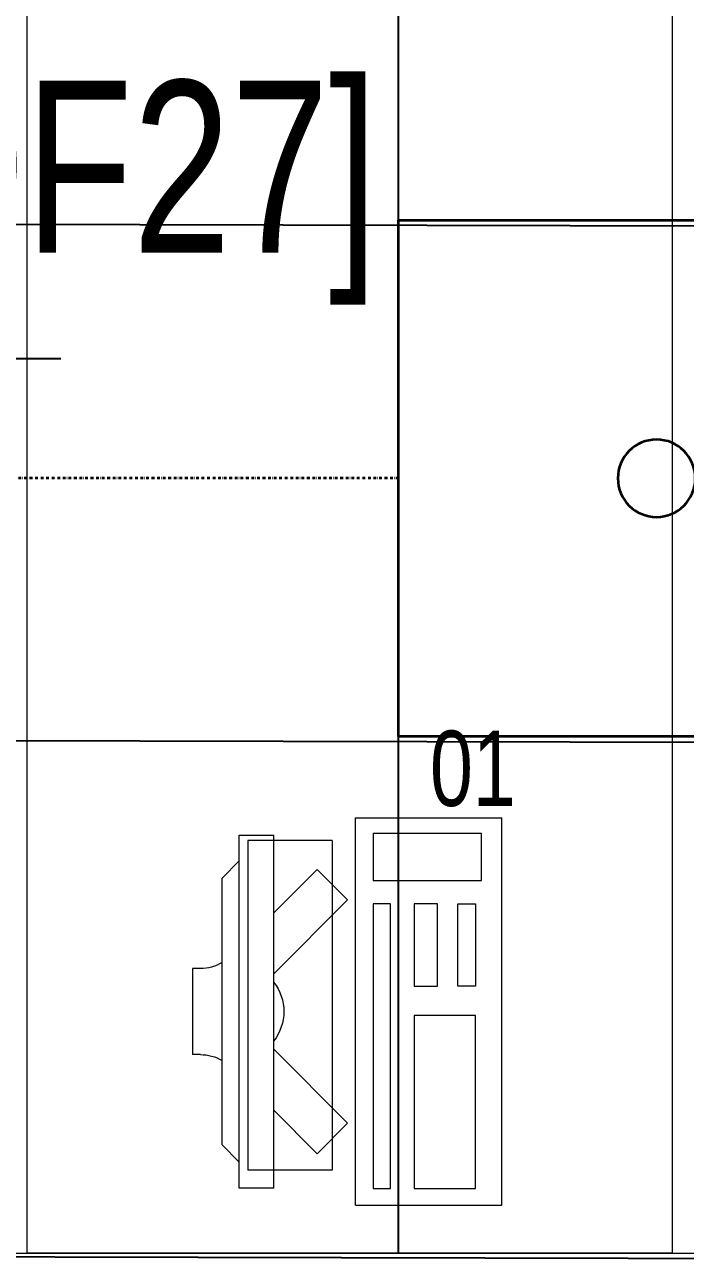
# Model space of a CAD drawing. Extents: x -12260 to 57327, y -29287 to 19916.
# Drawn here: x 31441 to 32209, y -12838 to -11403 of the extents above; entities that cross this region are included whole.
import ezdxf
from ezdxf.enums import TextEntityAlignment as Align

# ---------------------------------------------------------------- set-up
doc = ezdxf.new("R2010")
doc.units = 0
doc.header["$LTSCALE"] = 0.25
doc.linetypes.add('DASHDOT', pattern=[25.4, 12.7, -6.35, 0, -6.35])
for name, color, linetype, lineweight in [('01-First Floor$0$72_EGR_BASE_TEXT', 252, 'Continuous', 5), ('01-First Floor$0$72_EGR_EQP_TAG', 142, 'Continuous', 5), ('01-First Floor$0$LOADING', 253, 'Continuous', 5), ('01-First Floor$0$Walls', 251, 'Continuous', 5), ('E-LITE-CIRC-NUMB', 6, 'Continuous', 25), ('E-LITE-CLNG', 150, 'Continuous', 35), ('E-LITE-CLNG-CNDT', 6, 'DASHDOT', 35), ('E-LITE-CTRL', 6, 'Continuous', 25), ('E-LITE-IDEN', 6, 'Continuous', 25), ('E-POWR-WIRE', 6, 'Continuous', 25), ('E-POWR-WIRE @ 100', 6, 'Continuous', 25), ('E-POWR-WIRE @ 20', 6, 'Continuous', 25), ('E-POWR-WIRE @ 50', 6, 'Continuous', 25)]:
    doc.layers.add(name, color=color, linetype=linetype, lineweight=lineweight)
doc.layers.add('01-First Floor$0$FALSE CEILING', color=251, linetype='Continuous')
doc.styles.add('01-First Floor$0$X3G_ENTITY_257CFD', font='swisscl.ttf', dxfattribs={"height": 200})
doc.styles.add('01-First Floor$0$X3G_ENTITY_9F38', font='swisscl.ttf', dxfattribs={"height": 0.2})
doc.styles.add('DC_SIMPLEX', font='SIMPLEX.shx', dxfattribs={"width": 0.7})

# ---------------------------------------------------------------- blocks, each defined once
blk = doc.blocks.new('01-First Floor$0$ITCWLS1-P')
at = {"layer": '01-First Floor$0$LOADING'}
for p, q in [((-0.17, 0.45), (-0.17, 0)), ((-0.17, 0.45), (0, 0.45)), ((0, 0.45), (0, 0)), ((-0.2651, 0.43, 0), (-0.3051, 0.43, 0)), ((-0.3051, 0.43, 0), (-0.3051, 0.02, 0)), ((-0.2651, 0.43, 0), (-0.2651, 0.02, 0)), ((-0.1496, 0.4305), (-0.1291, 0.4305)), ((-0.1291, 0.4305), (-0.1291, 0.4089)), ((-0.197, 0.4094), (-0.295, 0.4094)), ((-0.295, 0.0264), (-0.295, 0.4094)), ((-0.197, 0.0264), (-0.197, 0.4094)), ((-0.3251, 0.38, 0), (-0.3051, 0.4, 0)), ((-0.3251, 0.38, 0), (-0.3251, 0.07, 0)), ((-0.3503, 0.275), (-0.3596, 0.275)), ((-0.3596, 0.175), (-0.3596, 0.275)), ((-0.3503, 0.175), (-0.3596, 0.175)), ((-0.3251, 0.07, 0), (-0.3051, 0.05, 0)), ((-0.3051, 0.02, 0), (-0.2651, 0.02, 0)), ((-0.197, 0.0264), (-0.295, 0.0264)), ((-0.17, 0), (0, 0))]:
    blk.add_line(p, q, dxfattribs=at)
at = {"layer": '01-First Floor$0$LOADING', "extrusion": (2.48281e-10, 3.18408e-10, -1)}
for p, q in [((-0.2651, 0.3395), (-0.2144, 0.3902)), ((-0.1791, 0.3548), (-0.2144, 0.3902)), ((-0.2651, 0.2688), (-0.1791, 0.3548))]:
    blk.add_line(p, q, dxfattribs=at)
at = {"layer": '01-First Floor$0$LOADING', "extrusion": (2.48281e-10, -3.18408e-10, -1)}
for p, q in [((-0.2651, 0.1812), (-0.1791, 0.0952)), ((-0.2651, 0.1105), (-0.2144, 0.0598)), ((-0.1791, 0.0952), (-0.2144, 0.0598))]:
    blk.add_line(p, q, dxfattribs=at)
at = {"layer": '01-First Floor$0$LOADING'}
for points in [[(-0.1291, 0.4089), (-0.1291, 0.1), (-0.1496, 0.1), (-0.1496, 0.4305)], [(-0.1496, 0.1), (-0.1496, 0.1), (-0.1496, 0.1), (-0.1496, 0.1), (-0.1496, 0.1), (-0.1496, 0.1), (-0.1496, 0.1), (-0.1496, 0.1), (-0.1496, 0.1)], [(-0.1496, 0.1), (-0.1496, 0.1), (-0.1496, 0.1), (-0.1496, 0.1), (-0.1496, 0.1), (-0.1496, 0.1), (-0.1496, 0.1), (-0.1496, 0.1), (-0.1496, 0.1), (-0.1496, 0.1), (-0.1496, 0.1), (-0.1496, 0.1), (-0.1496, 0.1), (-0.1496, 0.1), (-0.1496, 0.1), (-0.1496, 0.1), (-0.1496, 0.1), (-0.1496, 0.1)], [(-0.1496, 0.1), (-0.1496, 0.1), (-0.1496, 0.1), (-0.1496, 0.1), (-0.1496, 0.1), (-0.1496, 0.1), (-0.1496, 0.1), (-0.1496, 0.1), (-0.1496, 0.1), (-0.1496, 0.1)], [(-0.1496, 0.1), (-0.1496, 0.1), (-0.1496, 0.1), (-0.1496, 0.1), (-0.1496, 0.1), (-0.1496, 0.1), (-0.1496, 0.1)], [(-0.1496, 0.1), (-0.1496, 0.1), (-0.1496, 0.1), (-0.1496, 0.1), (-0.1496, 0.1), (-0.1496, 0.1), (-0.1496, 0.1), (-0.1496, 0.1), (-0.1496, 0.1), (-0.1496, 0.1)], [(-0.1496, 0.1), (-0.1496, 0.1), (-0.1496, 0.1), (-0.1496, 0.1), (-0.1496, 0.1), (-0.1496, 0.1), (-0.1496, 0.1), (-0.1496, 0.1), (-0.1496, 0.1), (-0.1496, 0.1), (-0.1496, 0.1), (-0.1496, 0.1), (-0.1496, 0.1), (-0.1496, 0.1), (-0.1496, 0.1)], [(-0.1496, 0.1), (-0.1496, 0.1), (-0.1496, 0.1), (-0.1496, 0.1), (-0.1496, 0.1), (-0.1496, 0.1), (-0.1496, 0.1), (-0.1496, 0.1), (-0.1496, 0.1), (-0.1496, 0.1)], [(-0.1496, 0.1), (-0.1496, 0.1), (-0.1496, 0.1), (-0.1496, 0.1), (-0.1496, 0.1), (-0.1496, 0.1), (-0.1496, 0.1), (-0.1496, 0.1), (-0.1496, 0.1), (-0.1496, 0.1)], [(-0.1496, 0.1), (-0.1496, 0.1), (-0.1496, 0.1), (-0.1496, 0.1), (-0.1496, 0.1), (-0.1496, 0.1), (-0.1496, 0.1), (-0.1496, 0.1), (-0.1496, 0.1), (-0.1496, 0.1), (-0.1496, 0.1), (-0.1496, 0.1), (-0.1496, 0.1), (-0.1496, 0.1), (-0.1496, 0.1), (-0.1496, 0.1), (-0.1496, 0.1), (-0.1496, 0.1), (-0.1496, 0.1), (-0.1496, 0.1), (-0.1496, 0.1), (-0.1496, 0.1), (-0.1496, 0.1), (-0.1496, 0.1), (-0.1496, 0.1), (-0.1496, 0.1), (-0.1496, 0.1), (-0.1496, 0.1), (-0.1496, 0.1), (-0.1496, 0.1), (-0.1496, 0.1), (-0.1496, 0.1), (-0.1496, 0.1), (-0.1496, 0.1), (-0.1496, 0.1), (-0.1496, 0.1), (-0.1496, 0.1), (-0.1496, 0.1), (-0.1496, 0.1), (-0.1496, 0.1), (-0.1496, 0.1), (-0.1496, 0.1), (-0.1496, 0.1), (-0.1496, 0.1), (-0.1496, 0.1), (-0.1496, 0.1), (-0.1496, 0.1), (-0.1496, 0.1), (-0.1496, 0.1), (-0.1496, 0.1), (-0.1496, 0.1), (-0.1496, 0.1), (-0.1496, 0.1), (-0.1496, 0.1)], [(-0.1496, 0.1), (-0.1496, 0.1), (-0.1496, 0.1), (-0.1496, 0.1), (-0.1496, 0.1), (-0.1496, 0.1), (-0.1496, 0.1), (-0.1496, 0.1), (-0.1496, 0.1), (-0.1496, 0.1), (-0.1496, 0.1), (-0.1496, 0.1), (-0.1496, 0.1), (-0.1496, 0.1), (-0.1496, 0.1), (-0.1496, 0.1), (-0.1496, 0.1), (-0.1496, 0.1), (-0.1496, 0.1), (-0.1496, 0.1), (-0.1496, 0.1), (-0.1496, 0.1), (-0.1496, 0.1), (-0.1496, 0.1), (-0.1496, 0.1), (-0.1496, 0.1), (-0.1496, 0.1), (-0.1496, 0.1), (-0.1496, 0.1), (-0.1496, 0.1), (-0.1496, 0.1), (-0.1496, 0.1), (-0.1496, 0.1), (-0.1496, 0.1), (-0.1496, 0.1), (-0.1496, 0.1), (-0.1496, 0.1), (-0.1496, 0.1), (-0.1496, 0.1), (-0.1496, 0.1), (-0.1496, 0.1), (-0.1496, 0.1), (-0.1496, 0.1), (-0.1496, 0.1), (-0.1496, 0.1), (-0.1496, 0.1), (-0.1496, 0.1), (-0.1496, 0.1), (-0.1496, 0.1), (-0.1496, 0.1), (-0.1496, 0.1), (-0.1496, 0.1), (-0.1496, 0.1), (-0.1496, 0.1), (-0.1496, 0.1), (-0.1496, 0.1), (-0.1496, 0.1), (-0.1496, 0.1), (-0.1496, 0.1), (-0.1496, 0.1), (-0.1496, 0.1), (-0.1496, 0.1), (-0.1496, 0.1), (-0.1496, 0.1), (-0.1496, 0.1), (-0.1496, 0.1), (-0.1496, 0.1), (-0.1496, 0.1), (-0.1496, 0.1), (-0.1496, 0.1), (-0.1496, 0.1), (-0.1496, 0.1), (-0.1496, 0.1), (-0.1496, 0.1), (-0.1496, 0.1), (-0.1496, 0.1), (-0.1496, 0.1), (-0.1496, 0.1), (-0.1496, 0.1), (-0.1496, 0.1), (-0.1496, 0.1), (-0.1496, 0.1), (-0.1496, 0.1), (-0.1496, 0.1), (-0.1496, 0.1), (-0.1496, 0.1), (-0.1496, 0.1), (-0.1496, 0.1), (-0.1496, 0.1)], [(-0.1496, 0.1), (-0.1496, 0.1), (-0.1496, 0.1), (-0.1496, 0.1), (-0.1496, 0.1), (-0.1496, 0.1), (-0.1496, 0.1), (-0.1496, 0.1), (-0.1496, 0.1), (-0.1496, 0.1), (-0.1496, 0.1), (-0.1496, 0.1)], [(-0.1496, 0.1), (-0.1496, 0.1), (-0.1496, 0.1), (-0.1496, 0.1), (-0.1496, 0.1), (-0.1496, 0.1), (-0.1496, 0.1)], [(-0.1496, 0.1), (-0.1496, 0.1), (-0.1496, 0.1), (-0.1496, 0.1), (-0.1496, 0.1), (-0.1496, 0.1), (-0.1496, 0.1), (-0.1496, 0.1), (-0.1496, 0.1), (-0.1496, 0.1), (-0.1496, 0.1), (-0.1496, 0.1), (-0.1496, 0.1), (-0.1496, 0.1), (-0.1496, 0.1), (-0.1496, 0.1), (-0.1496, 0.1)], [(-0.1496, 0.1), (-0.1496, 0.1), (-0.1496, 0.1), (-0.1496, 0.1), (-0.1496, 0.1), (-0.1496, 0.1), (-0.1496, 0.1), (-0.1496, 0.1), (-0.1496, 0.1), (-0.1496, 0.1), (-0.1496, 0.1), (-0.1496, 0.1), (-0.1496, 0.1), (-0.1496, 0.1), (-0.1496, 0.1), (-0.1496, 0.1), (-0.1496, 0.1), (-0.1496, 0.1), (-0.1496, 0.1), (-0.1496, 0.1), (-0.1496, 0.1), (-0.1496, 0.1), (-0.1496, 0.1), (-0.1496, 0.1), (-0.1496, 0.1), (-0.1496, 0.1), (-0.1496, 0.1), (-0.1496, 0.1), (-0.1496, 0.1), (-0.1496, 0.1), (-0.1496, 0.1), (-0.1496, 0.1), (-0.1496, 0.1), (-0.1496, 0.1), (-0.1496, 0.1), (-0.1496, 0.1), (-0.1496, 0.1), (-0.1496, 0.1), (-0.1496, 0.1), (-0.1496, 0.1), (-0.1496, 0.1), (-0.1496, 0.1), (-0.1496, 0.1), (-0.1496, 0.1), (-0.1496, 0.1), (-0.1496, 0.1), (-0.1496, 0.1), (-0.1496, 0.1), (-0.1496, 0.1), (-0.1496, 0.1), (-0.1496, 0.1), (-0.1496, 0.1), (-0.1496, 0.1), (-0.1496, 0.1), (-0.1496, 0.1), (-0.1496, 0.1), (-0.1496, 0.1), (-0.1496, 0.1), (-0.1496, 0.1), (-0.1496, 0.1), (-0.1496, 0.1), (-0.1496, 0.1), (-0.1496, 0.1), (-0.1496, 0.1), (-0.1496, 0.1), (-0.1496, 0.1), (-0.1496, 0.1), (-0.1496, 0.1), (-0.1496, 0.1), (-0.1496, 0.1), (-0.1496, 0.1), (-0.1496, 0.1), (-0.1496, 0.1), (-0.1496, 0.1), (-0.1496, 0.1), (-0.1496, 0.1), (-0.1496, 0.1), (-0.1496, 0.1), (-0.1496, 0.1), (-0.1496, 0.1), (-0.1496, 0.1), (-0.1496, 0.1), (-0.1496, 0.1), (-0.1496, 0.1), (-0.1496, 0.1), (-0.1496, 0.1), (-0.1496, 0.1), (-0.1496, 0.1), (-0.1496, 0.1), (-0.1496, 0.1), (-0.1496, 0.1), (-0.1496, 0.1), (-0.1496, 0.1), (-0.1496, 0.1), (-0.1496, 0.1), (-0.1496, 0.1), (-0.1496, 0.1), (-0.1496, 0.1), (-0.1496, 0.1), (-0.1496, 0.1), (-0.1496, 0.1), (-0.1496, 0.1), (-0.1496, 0.1), (-0.1496, 0.1), (-0.1496, 0.1), (-0.1496, 0.1), (-0.1496, 0.1), (-0.1496, 0.1), (-0.1496, 0.1), (-0.1496, 0.1), (-0.1496, 0.1)], [(-0.1496, 0.1), (-0.1496, 0.1), (-0.1496, 0.1), (-0.1496, 0.1), (-0.1496, 0.1), (-0.1496, 0.1), (-0.1496, 0.1), (-0.1496, 0.1)]]:
    blk.add_lwpolyline(points, dxfattribs=at)
for points in [[(-0.1019, 0.4305), (-0.0304, 0.4305), (-0.0304, 0.2294), (-0.1019, 0.2294)], [(-0.1019, 0.1954), (-0.0747, 0.1954), (-0.0747, 0.1), (-0.1019, 0.1)], [(-0.0304, 0.1954), (-0.0508, 0.1954), (-0.0508, 0.1), (-0.0304, 0.1)], [(-0.1496, 0.1), (-0.1496, 0.1), (-0.1496, 0.1), (-0.1496, 0.1), (-0.1496, 0.1), (-0.1496, 0.1), (-0.1496, 0.1), (-0.1496, 0.1), (-0.1496, 0.1), (-0.1496, 0.1), (-0.1496, 0.1), (-0.1496, 0.1), (-0.1496, 0.1), (-0.1496, 0.1), (-0.1496, 0.1), (-0.1496, 0.1), (-0.1496, 0.1), (-0.1496, 0.1), (-0.1496, 0.1), (-0.1496, 0.1), (-0.1496, 0.1), (-0.1496, 0.1), (-0.1496, 0.1), (-0.1496, 0.1), (-0.1496, 0.1), (-0.1496, 0.1), (-0.1496, 0.1), (-0.1496, 0.1), (-0.1496, 0.1), (-0.1496, 0.1), (-0.1496, 0.1), (-0.1496, 0.1), (-0.1496, 0.1), (-0.1496, 0.1), (-0.1496, 0.1), (-0.1496, 0.1), (-0.1496, 0.1), (-0.1496, 0.1), (-0.1496, 0.1), (-0.1496, 0.1), (-0.1496, 0.1), (-0.1496, 0.1), (-0.1496, 0.1), (-0.1496, 0.1), (-0.1496, 0.1), (-0.1496, 0.1), (-0.1496, 0.1), (-0.1496, 0.1), (-0.1496, 0.1), (-0.1496, 0.1), (-0.1496, 0.1), (-0.1496, 0.1), (-0.1496, 0.1), (-0.1496, 0.1), (-0.1496, 0.1), (-0.1496, 0.1), (-0.1496, 0.1), (-0.1496, 0.1), (-0.1496, 0.1), (-0.1496, 0.1), (-0.1496, 0.1), (-0.1496, 0.1), (-0.1496, 0.1), (-0.1496, 0.1), (-0.1496, 0.1), (-0.1496, 0.1), (-0.1496, 0.1), (-0.1496, 0.1), (-0.1496, 0.1), (-0.1496, 0.1), (-0.1496, 0.1), (-0.1496, 0.1), (-0.1496, 0.1), (-0.1496, 0.1), (-0.1496, 0.1), (-0.1496, 0.1), (-0.1496, 0.1), (-0.1496, 0.1), (-0.1496, 0.1), (-0.1496, 0.1), (-0.1496, 0.1), (-0.1496, 0.1), (-0.1496, 0.1), (-0.1496, 0.1), (-0.1496, 0.1), (-0.1496, 0.1), (-0.1496, 0.1), (-0.1496, 0.1), (-0.1496, 0.1), (-0.1496, 0.1), (-0.1496, 0.1), (-0.1496, 0.1), (-0.1496, 0.1), (-0.1496, 0.1), (-0.1496, 0.1), (-0.1496, 0.1), (-0.1496, 0.1), (-0.1496, 0.1), (-0.1496, 0.1), (-0.1496, 0.1), (-0.1496, 0.1), (-0.1496, 0.1), (-0.1496, 0.1), (-0.1496, 0.1), (-0.1496, 0.1), (-0.1496, 0.1), (-0.1496, 0.1), (-0.1496, 0.1), (-0.1496, 0.1), (-0.1496, 0.1), (-0.1496, 0.1), (-0.1496, 0.1), (-0.1496, 0.1), (-0.1496, 0.1), (-0.1496, 0.1), (-0.1496, 0.1), (-0.1496, 0.1), (-0.1496, 0.1), (-0.1496, 0.1), (-0.1496, 0.1), (-0.1496, 0.1), (-0.1496, 0.1), (-0.1496, 0.1), (-0.1496, 0.1), (-0.1496, 0.1), (-0.1496, 0.1), (-0.1496, 0.1), (-0.1496, 0.1), (-0.1496, 0.1), (-0.1496, 0.1), (-0.1496, 0.1), (-0.1496, 0.1), (-0.1496, 0.1), (-0.1496, 0.1), (-0.1496, 0.1), (-0.1496, 0.1), (-0.1496, 0.1), (-0.1496, 0.1), (-0.1496, 0.1), (-0.1496, 0.1), (-0.1496, 0.1), (-0.1496, 0.1), (-0.1496, 0.1), (-0.1496, 0.1), (-0.1496, 0.1), (-0.1496, 0.1), (-0.1496, 0.1), (-0.1496, 0.1), (-0.1496, 0.1), (-0.1496, 0.1), (-0.1496, 0.1), (-0.1496, 0.1), (-0.1496, 0.1), (-0.1496, 0.1), (-0.1496, 0.1), (-0.1496, 0.1), (-0.1496, 0.1), (-0.1496, 0.1), (-0.1496, 0.1), (-0.1496, 0.1), (-0.1496, 0.1), (-0.1496, 0.1), (-0.1496, 0.1), (-0.1496, 0.1), (-0.1496, 0.1), (-0.1496, 0.1), (-0.1496, 0.1), (-0.1496, 0.1), (-0.1496, 0.1), (-0.1496, 0.1), (-0.1496, 0.1), (-0.1496, 0.1), (-0.1496, 0.1), (-0.1496, 0.1), (-0.1496, 0.1), (-0.1496, 0.1), (-0.1496, 0.1), (-0.1496, 0.1), (-0.1496, 0.1), (-0.1496, 0.1), (-0.1496, 0.1), (-0.1496, 0.1), (-0.1496, 0.1), (-0.1496, 0.1), (-0.1496, 0.1), (-0.1496, 0.1), (-0.1496, 0.1), (-0.1496, 0.1), (-0.1496, 0.1), (-0.1496, 0.1), (-0.1496, 0.1), (-0.1496, 0.1), (-0.1496, 0.1), (-0.1496, 0.1), (-0.1496, 0.1), (-0.1496, 0.1), (-0.1496, 0.1), (-0.1496, 0.1), (-0.1496, 0.1), (-0.1496, 0.1), (-0.1496, 0.1), (-0.1496, 0.1), (-0.1496, 0.1), (-0.1496, 0.1), (-0.1496, 0.1), (-0.1496, 0.1), (-0.1496, 0.1), (-0.1496, 0.1), (-0.1496, 0.1), (-0.1496, 0.1), (-0.1496, 0.1), (-0.1496, 0.1), (-0.1496, 0.1), (-0.1496, 0.1), (-0.1496, 0.1), (-0.1496, 0.1), (-0.1496, 0.1), (-0.1496, 0.1), (-0.1496, 0.1), (-0.1496, 0.1), (-0.1496, 0.1), (-0.1496, 0.1), (-0.1496, 0.1), (-0.1496, 0.1), (-0.1496, 0.1), (-0.1496, 0.1), (-0.1496, 0.1), (-0.1496, 0.1), (-0.1496, 0.1), (-0.1496, 0.1), (-0.1496, 0.1), (-0.1496, 0.1), (-0.1496, 0.1), (-0.1496, 0.1), (-0.1496, 0.1), (-0.1496, 0.1), (-0.1496, 0.1), (-0.1496, 0.1), (-0.1496, 0.1), (-0.1496, 0.1), (-0.1496, 0.1), (-0.1496, 0.1), (-0.1496, 0.1), (-0.1496, 0.1), (-0.1496, 0.1), (-0.1496, 0.1), (-0.1496, 0.1), (-0.1496, 0.1), (-0.1496, 0.1), (-0.1496, 0.1), (-0.1496, 0.1), (-0.1496, 0.1), (-0.1496, 0.1), (-0.1496, 0.1), (-0.1496, 0.1), (-0.1496, 0.1), (-0.1496, 0.1), (-0.1496, 0.1), (-0.1496, 0.1), (-0.1496, 0.1), (-0.1496, 0.1), (-0.1496, 0.1), (-0.1496, 0.1), (-0.1496, 0.1), (-0.1496, 0.1), (-0.1496, 0.1), (-0.1496, 0.1), (-0.1496, 0.1), (-0.1496, 0.1), (-0.1496, 0.1), (-0.1496, 0.1), (-0.1496, 0.1), (-0.1496, 0.1), (-0.1496, 0.1), (-0.1496, 0.1), (-0.1496, 0.1), (-0.1496, 0.1)], [(-0.1496, 0.1), (-0.1496, 0.1), (-0.1496, 0.1), (-0.1496, 0.1), (-0.1496, 0.1), (-0.1496, 0.1), (-0.1496, 0.1), (-0.1496, 0.1), (-0.1496, 0.1), (-0.1496, 0.1), (-0.1496, 0.1), (-0.1496, 0.1), (-0.1496, 0.1), (-0.1496, 0.1), (-0.1496, 0.1), (-0.1496, 0.1), (-0.1496, 0.1), (-0.1496, 0.1), (-0.1496, 0.1), (-0.1496, 0.1), (-0.1496, 0.1), (-0.1496, 0.1), (-0.1496, 0.1), (-0.1496, 0.1), (-0.1496, 0.1), (-0.1496, 0.1), (-0.1496, 0.1), (-0.1496, 0.1), (-0.1496, 0.1), (-0.1496, 0.1), (-0.1496, 0.1), (-0.1496, 0.1), (-0.1496, 0.1), (-0.1496, 0.1), (-0.1496, 0.1), (-0.1496, 0.1), (-0.1496, 0.1), (-0.1496, 0.1), (-0.1496, 0.1), (-0.1496, 0.1), (-0.1496, 0.1), (-0.1496, 0.1), (-0.1496, 0.1), (-0.1496, 0.1), (-0.1496, 0.1), (-0.1496, 0.1), (-0.1496, 0.1), (-0.1496, 0.1), (-0.1496, 0.1), (-0.1496, 0.1), (-0.1496, 0.1), (-0.1496, 0.1), (-0.1496, 0.1), (-0.1496, 0.1), (-0.1496, 0.1), (-0.1496, 0.1), (-0.1496, 0.1), (-0.1496, 0.1), (-0.1496, 0.1), (-0.1496, 0.1), (-0.1496, 0.1), (-0.1496, 0.1), (-0.1496, 0.1), (-0.1496, 0.1), (-0.1496, 0.1), (-0.1496, 0.1), (-0.1496, 0.1), (-0.1496, 0.1), (-0.1496, 0.1), (-0.1496, 0.1), (-0.1496, 0.1), (-0.1496, 0.1), (-0.1496, 0.1), (-0.1496, 0.1), (-0.1496, 0.1), (-0.1496, 0.1), (-0.1496, 0.1), (-0.1496, 0.1), (-0.1496, 0.1), (-0.1496, 0.1), (-0.1496, 0.1), (-0.1496, 0.1), (-0.1496, 0.1), (-0.1496, 0.1), (-0.1496, 0.1), (-0.1496, 0.1), (-0.1496, 0.1), (-0.1496, 0.1), (-0.1496, 0.1), (-0.1496, 0.1), (-0.1496, 0.1), (-0.1496, 0.1), (-0.1496, 0.1), (-0.1496, 0.1), (-0.1496, 0.1), (-0.1496, 0.1), (-0.1496, 0.1), (-0.1496, 0.1), (-0.1496, 0.1), (-0.1496, 0.1), (-0.1496, 0.1), (-0.1496, 0.1), (-0.1496, 0.1), (-0.1496, 0.1), (-0.1496, 0.1), (-0.1496, 0.1), (-0.1496, 0.1), (-0.1496, 0.1), (-0.1496, 0.1), (-0.1496, 0.1), (-0.1496, 0.1), (-0.1496, 0.1), (-0.1496, 0.1), (-0.1496, 0.1), (-0.1496, 0.1), (-0.1496, 0.1), (-0.1496, 0.1), (-0.1496, 0.1), (-0.1496, 0.1), (-0.1496, 0.1), (-0.1496, 0.1), (-0.1496, 0.1), (-0.1496, 0.1), (-0.1496, 0.1), (-0.1496, 0.1), (-0.1496, 0.1), (-0.1496, 0.1), (-0.1496, 0.1), (-0.1496, 0.1), (-0.1496, 0.1), (-0.1496, 0.1), (-0.1496, 0.1), (-0.1496, 0.1), (-0.1496, 0.1), (-0.1496, 0.1), (-0.1496, 0.1), (-0.1496, 0.1), (-0.1496, 0.1), (-0.1496, 0.1), (-0.1496, 0.1), (-0.1496, 0.1), (-0.1496, 0.1), (-0.1496, 0.1), (-0.1496, 0.1), (-0.1496, 0.1), (-0.1496, 0.1), (-0.1496, 0.1), (-0.1496, 0.1), (-0.1496, 0.1), (-0.1496, 0.1), (-0.1496, 0.1), (-0.1496, 0.1), (-0.1496, 0.1), (-0.1496, 0.1), (-0.1496, 0.1), (-0.1496, 0.1), (-0.1496, 0.1), (-0.1496, 0.1), (-0.1496, 0.1), (-0.1496, 0.1), (-0.1496, 0.1), (-0.1496, 0.1), (-0.1496, 0.1), (-0.1496, 0.1), (-0.1496, 0.1), (-0.1496, 0.1), (-0.1496, 0.1), (-0.1496, 0.1), (-0.1496, 0.1), (-0.1496, 0.1), (-0.1496, 0.1), (-0.1496, 0.1), (-0.1496, 0.1), (-0.1496, 0.1), (-0.1496, 0.1), (-0.1496, 0.1), (-0.1496, 0.1), (-0.1496, 0.1), (-0.1496, 0.1), (-0.1496, 0.1), (-0.1496, 0.1), (-0.1496, 0.1), (-0.1496, 0.1), (-0.1496, 0.1), (-0.1496, 0.1), (-0.1496, 0.1), (-0.1496, 0.1), (-0.1496, 0.1), (-0.1496, 0.1), (-0.1496, 0.1), (-0.1496, 0.1), (-0.1496, 0.1), (-0.1496, 0.1), (-0.1496, 0.1), (-0.1496, 0.1), (-0.1496, 0.1), (-0.1496, 0.1), (-0.1496, 0.1), (-0.1496, 0.1), (-0.1496, 0.1), (-0.1496, 0.1), (-0.1496, 0.1), (-0.1496, 0.1), (-0.1496, 0.1), (-0.1496, 0.1), (-0.1496, 0.1), (-0.1496, 0.1), (-0.1496, 0.1), (-0.1496, 0.1), (-0.1496, 0.1), (-0.1496, 0.1), (-0.1496, 0.1), (-0.1496, 0.1), (-0.1496, 0.1)], [(-0.1496, 0.1), (-0.1496, 0.1), (-0.1496, 0.1), (-0.1496, 0.1), (-0.1496, 0.1), (-0.1496, 0.1), (-0.1496, 0.1), (-0.1496, 0.1), (-0.1496, 0.1), (-0.1496, 0.1), (-0.1496, 0.1), (-0.1496, 0.1), (-0.1496, 0.1), (-0.1496, 0.1), (-0.1496, 0.1), (-0.1496, 0.1), (-0.1496, 0.1), (-0.1496, 0.1), (-0.1496, 0.1), (-0.1496, 0.1), (-0.1496, 0.1), (-0.1496, 0.1), (-0.1496, 0.1), (-0.1496, 0.1), (-0.1496, 0.1), (-0.1496, 0.1), (-0.1496, 0.1), (-0.1496, 0.1), (-0.1496, 0.1), (-0.1496, 0.1), (-0.1496, 0.1), (-0.1496, 0.1), (-0.1496, 0.1), (-0.1496, 0.1), (-0.1496, 0.1), (-0.1496, 0.1), (-0.1496, 0.1), (-0.1496, 0.1), (-0.1496, 0.1), (-0.1496, 0.1), (-0.1496, 0.1), (-0.1496, 0.1), (-0.1496, 0.1), (-0.1496, 0.1), (-0.1496, 0.1), (-0.1496, 0.1), (-0.1496, 0.1), (-0.1496, 0.1), (-0.1496, 0.1), (-0.1496, 0.1), (-0.1496, 0.1), (-0.1496, 0.1), (-0.1496, 0.1), (-0.1496, 0.1), (-0.1496, 0.1), (-0.1496, 0.1), (-0.1496, 0.1), (-0.1496, 0.1), (-0.1496, 0.1), (-0.1496, 0.1), (-0.1496, 0.1), (-0.1496, 0.1), (-0.1496, 0.1), (-0.1496, 0.1), (-0.1496, 0.1), (-0.1496, 0.1), (-0.1496, 0.1), (-0.1496, 0.1), (-0.1496, 0.1), (-0.1496, 0.1), (-0.1496, 0.1), (-0.1496, 0.1), (-0.1496, 0.1), (-0.1496, 0.1), (-0.1496, 0.1), (-0.1496, 0.1), (-0.1496, 0.1), (-0.1496, 0.1), (-0.1496, 0.1), (-0.1496, 0.1), (-0.1496, 0.1), (-0.1496, 0.1), (-0.1496, 0.1), (-0.1496, 0.1), (-0.1496, 0.1), (-0.1496, 0.1), (-0.1496, 0.1), (-0.1496, 0.1), (-0.1496, 0.1), (-0.1496, 0.1), (-0.1496, 0.1), (-0.1496, 0.1), (-0.1496, 0.1), (-0.1496, 0.1), (-0.1496, 0.1), (-0.1496, 0.1), (-0.1496, 0.1), (-0.1496, 0.1), (-0.1496, 0.1), (-0.1496, 0.1), (-0.1496, 0.1), (-0.1496, 0.1), (-0.1496, 0.1), (-0.1496, 0.1), (-0.1496, 0.1), (-0.1496, 0.1), (-0.1496, 0.1), (-0.1496, 0.1), (-0.1496, 0.1), (-0.1496, 0.1), (-0.1496, 0.1), (-0.1496, 0.1), (-0.1496, 0.1), (-0.1496, 0.1), (-0.1496, 0.1), (-0.1496, 0.1), (-0.1496, 0.1), (-0.1496, 0.1), (-0.1496, 0.1), (-0.1496, 0.1), (-0.1496, 0.1), (-0.1496, 0.1), (-0.1496, 0.1), (-0.1496, 0.1), (-0.1496, 0.1), (-0.1496, 0.1), (-0.1496, 0.1), (-0.1496, 0.1), (-0.1496, 0.1), (-0.1496, 0.1), (-0.1496, 0.1), (-0.1496, 0.1), (-0.1496, 0.1), (-0.1496, 0.1), (-0.1496, 0.1), (-0.1496, 0.1), (-0.1496, 0.1), (-0.1496, 0.1), (-0.1496, 0.1), (-0.1496, 0.1), (-0.1496, 0.1), (-0.1496, 0.1), (-0.1496, 0.1), (-0.1496, 0.1), (-0.1496, 0.1), (-0.1496, 0.1), (-0.1496, 0.1), (-0.1496, 0.1), (-0.1496, 0.1), (-0.1496, 0.1), (-0.1496, 0.1), (-0.1496, 0.1), (-0.1496, 0.1), (-0.1496, 0.1), (-0.1496, 0.1), (-0.1496, 0.1), (-0.1496, 0.1), (-0.1496, 0.1), (-0.1496, 0.1), (-0.1496, 0.1), (-0.1496, 0.1), (-0.1496, 0.1), (-0.1496, 0.1), (-0.1496, 0.1), (-0.1496, 0.1), (-0.1496, 0.1), (-0.1496, 0.1), (-0.1496, 0.1), (-0.1496, 0.1), (-0.1496, 0.1), (-0.1496, 0.1), (-0.1496, 0.1), (-0.1496, 0.1), (-0.1496, 0.1), (-0.1496, 0.1), (-0.1496, 0.1), (-0.1496, 0.1), (-0.1496, 0.1), (-0.1496, 0.1), (-0.1496, 0.1), (-0.1496, 0.1), (-0.1496, 0.1), (-0.1496, 0.1), (-0.1496, 0.1), (-0.1496, 0.1), (-0.1496, 0.1), (-0.1496, 0.1), (-0.1496, 0.1), (-0.1496, 0.1), (-0.1496, 0.1), (-0.1496, 0.1), (-0.1496, 0.1), (-0.1496, 0.1), (-0.1496, 0.1), (-0.1496, 0.1), (-0.1496, 0.1), (-0.1496, 0.1), (-0.1496, 0.1), (-0.1496, 0.1), (-0.1496, 0.1), (-0.1496, 0.1), (-0.1496, 0.1), (-0.1496, 0.1), (-0.1496, 0.1), (-0.1496, 0.1), (-0.1496, 0.1), (-0.1496, 0.1), (-0.1496, 0.1), (-0.1496, 0.1), (-0.1496, 0.1), (-0.1496, 0.1), (-0.1496, 0.1), (-0.1496, 0.1), (-0.1496, 0.1), (-0.1496, 0.1), (-0.1496, 0.1), (-0.1496, 0.1), (-0.1496, 0.1), (-0.1496, 0.1)], [(-0.1496, 0.0727), (-0.0236, 0.0727), (-0.0236, 0.0182), (-0.1496, 0.0182)]]:
    blk.add_lwpolyline(points, close=True, dxfattribs=at)
for centre, radius, start, end in [((-0.3503, 0.325), 0.05, 270, 300.3093), ((-0.3089, 0.225), 0.0556, 321.9431, 38.0569), ((-0.3503, 0.125), 0.05, 59.6907, 90)]:
    blk.add_arc(centre, radius, start, end, dxfattribs=at)
blk = doc.blocks.new('01-First Floor')
at = {"layer": '01-First Floor$0$FALSE CEILING', "linetype": 'Continuous'}
for p, q in [((31876, -12830), (31876, -8830)), ((29476, -11630), (32976, -11638.5)), ((29476, -12230), (32976, -12238.5))]:
    blk.add_line(p, q, dxfattribs=at)
at = {"layer": '01-First Floor$0$FALSE CEILING'}
blk.add_lwpolyline([(29476, -8830), (32976, -8830), (32976, -10710), (32976, -10718.5), (32976, -12838.5), (29476, -12830), (29476, -8830)], dxfattribs=at)
at = {"layer": '01-First Floor$0$LOADING', "elevation": -0.1}
blk.add_lwpolyline([(32193.9, -12830), (31443.9, -12830), (31443.9, -11330), (32193.9, -11330)], close=True, dxfattribs=at)
at = {"layer": '01-First Floor$0$Walls'}
blk.add_line((31207.6, -12830), (32976, -12830), dxfattribs=at)
at = {"layer": '01-First Floor$0$LOADING', "extrusion": (8.01373e-06, -1.9399e-16, 1), "xscale": -1000.000000000013, "yscale": 1000.000000000013, "zscale": 1000.000000000013, "rotation": 180}
blk.add_blockref('01-First Floor$0$ITCWLS1-P', (31995.8, -12324.5, 0.2), dxfattribs=at)
at = {"layer": '01-First Floor$0$72_EGR_BASE_TEXT', "insert": (31396.2, -11468, 0), "char_height": 200, "attachment_point": 2, "style": '01-First Floor$0$X3G_ENTITY_9F38'}
blk.add_mtext('[OPDF27]', dxfattribs=at)
at = {"layer": '01-First Floor$0$72_EGR_EQP_TAG', "insert": (31962.3, -12223.2, -0.1), "char_height": 87.47, "attachment_point": 2, "style": '01-First Floor$0$X3G_ENTITY_257CFD'}
blk.add_mtext('01', dxfattribs=at)
blk = doc.blocks.new('*U25')
blk.add_lwpolyline([(-300, 300), (-300, -300), (300, -300), (300, 300)], close=True)
blk.add_circle((0, 0), 45)
at = {"layer": 'E-LITE-CIRC-NUMB', "style": 'DC_SIMPLEX', "width": 0.7, "flags": 8}
blk.add_attdef('CIRCUIT', text='', height=200, rotation=0, dxfattribs=at).set_placement((-473.9, 300), align=Align.RIGHT)
at = {"layer": 'E-LITE-CTRL', "style": 'DC_SIMPLEX', "width": 0.7, "flags": 8}
blk.add_attdef('CONTROL', (1118.9, -935), '', height=200, rotation=360, dxfattribs=at)
at = {"layer": 'E-LITE-IDEN', "style": 'DC_SIMPLEX', "width": 0.7, "flags": 8}
blk.add_attdef('TYPE', (460.4, 457.6), '', height=200, rotation=360, dxfattribs=at)
blk = doc.blocks.new('*U40')
for p, q in [((-1.617, -1.658), (-0.587, 1.663)), ((-0.587, 1.663), (-1.389, 1.004)), ((-0.515, -1.66), (0.515, 1.66)), ((0.587, -1.663), (1.617, 1.658)), ((1.078, 1.659), (2.157, 1.657))]:
    blk.add_line(p, q)
at = {"const_width": 0.414}
blk.add_lwpolyline([(0.19, 1.278, 1), (0.604, 1.277, 1)], format="xyb", close=True, dxfattribs=at)
blk = doc.blocks.new('*U734')
at = {"layer": 'E-POWR-WIRE @ 100', "xscale": 100, "yscale": 100, "zscale": 100}
blk.add_blockref('*U40', (31267.5, -11956.6, -0.1), dxfattribs=at)
at = {"layer": 'E-POWR-WIRE @ 20', "xscale": 20, "yscale": 20, "zscale": 20}
blk.add_blockref('*U40', (31267.5, -11956.6, -0.1), dxfattribs=at)
at = {"layer": 'E-POWR-WIRE @ 50', "xscale": 50, "yscale": 50, "zscale": 50}
blk.add_blockref('*U40', (31267.5, -11956.6, -0.1), dxfattribs=at)

msp = doc.modelspace()

# ---------------------------------------------------------------- linework, layer by layer
at = {"layer": 'E-LITE-CLNG-CNDT', "elevation": -0.1}
msp.add_lwpolyline([(31875.8, -11930), (30675.8, -11930)], dxfattribs=at)

# ---------------------------------------------------------------- block references
at = {"layer": 'E-LITE-CLNG'}
ref = msp.add_blockref('*U25', (32175.8, -11930, -0.1), dxfattribs=dict(at, xscale=-1))
ref.add_attrib('TYPE', 'LD1', (32569.3, -11625.5, -0.1), dxfattribs={"layer": 'E-LITE-IDEN', "height": 200, "rotation": 0, "style": 'DC_SIMPLEX', "width": 0.7, "flags": 8})
at = {"layer": 'E-LITE-CLNG-CNDT'}
msp.add_blockref('01-First Floor', (0, 0), dxfattribs=at)
at = {"layer": 'E-POWR-WIRE'}
msp.add_blockref('*U734', (0, 0), dxfattribs=at)

doc.saveas('drawing.dxf')
